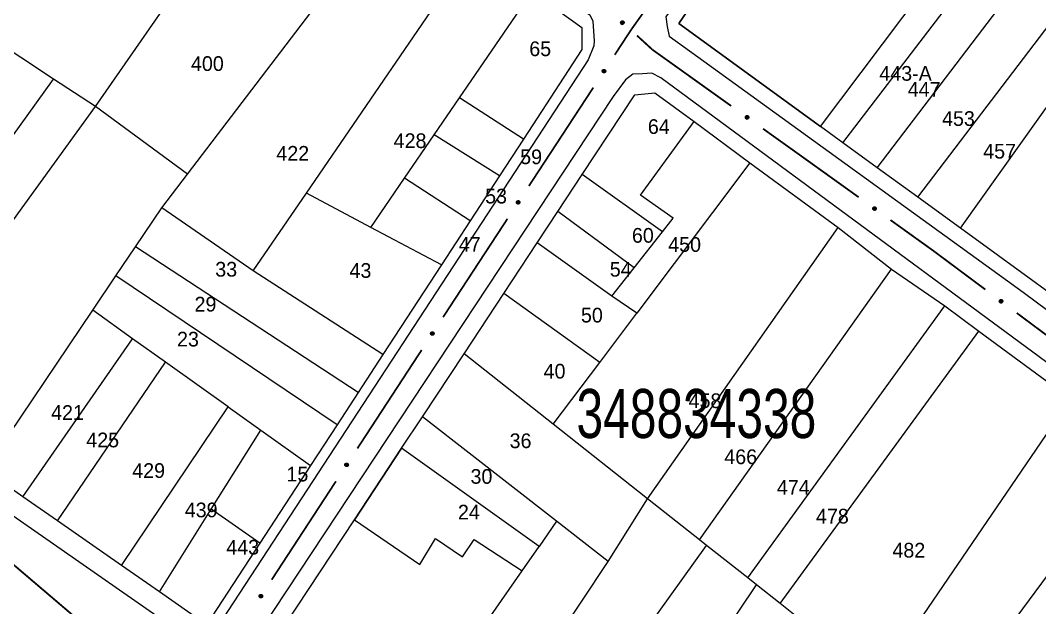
# Model space of a CAD drawing. Extents: x 199577 to 200882, y 4838726 to 4840156.
# Drawn here: x 200104.7 to 200208.7, y 4839261.6 to 4839321.5 of the extents above; entities that cross this region are included whole.
import ezdxf
from ezdxf.enums import TextEntityAlignment as Align

# ---------------------------------------------------------------- set-up
doc = ezdxf.new("R2010")
doc.units = 0
doc.header["$LTSCALE"] = 1.5
doc.header["$MEASUREMENT"] = 0
for name, color, linetype in [('CD_MALHA_LOTES', 7, 'CONTINUOUS'), ('CD_TXT_QUADRA', 2, 'CONTINUOUS'), ('RU-QUADRA', 210, 'CONTINUOUS'), ('SV-EIXO-RUA-PAV', 20, 'CONTINUOUS'), ('SV-RUA-PAVIM', 7, 'CONTINUOUS'), ('Th_NmrPorta', 1, 'CONTINUOUS')]:
    doc.layers.add(name, color=color, linetype=linetype)
doc.styles.add('ARIAL', font='ARIAL.SHX')

msp = doc.modelspace()

# ---------------------------------------------------------------- linework, layer by layer
at = {"layer": 'CD_MALHA_LOTES', "linetype": 'Continuous', "flags": 128}
for points in [[(200112.34, 4839312.72), (200132.7, 4839342.01)], [(200181.5, 4839335.29), (200171.88, 4839321.21), (200186.32, 4839310.7)], [(200121.74, 4839305.83), (200143.42, 4839334.24)], [(200133.87, 4839303.88), (200150.93, 4839328.8)], [(200188.62, 4839309.03), (200203.05, 4839327.94), (200206.61, 4839325.52)], [(200192.12, 4839306.48), (200206.61, 4839325.52)], [(200149.48, 4839313.6), (200156.92, 4839324.47)], [(200156.92, 4839324.47), (200161.98, 4839320.8), (200161.98, 4839318.53), (200156.02, 4839309.39)], [(200186.32, 4839310.7), (200196.81, 4839324.63)], [(200196.25, 4839303.48), (200210.87, 4839322.64)], [(200108.07, 4839315.53), (200101.37, 4839319.93)], [(200200.6, 4839300.31), (200214.69, 4839320.06)], [(200086.59, 4839285.68), (200108.07, 4839315.53)], [(200112.34, 4839312.72), (200108.07, 4839315.53)], [(200146.89, 4839309.82), (200149.48, 4839313.6)], [(200156.02, 4839309.39), (200149.48, 4839313.6)], [(200162.02, 4839305.79), (200167.38, 4839313.91), (200169.43, 4839314.12), (200173.43, 4839311.18)], [(200090.68, 4839282.82), (200112.34, 4839312.72)], [(200121.74, 4839305.83), (200112.34, 4839312.72)], [(200170.21, 4839299.93), (200171.31, 4839301.33), (200167.96, 4839303.67), (200173.43, 4839311.18)], [(200173.43, 4839311.18), (200179.13, 4839306.99)], [(200188.62, 4839309.03), (200186.32, 4839310.7)], [(200143.87, 4839305.4), (200146.89, 4839309.82)], [(200153.58, 4839305.65), (200146.89, 4839309.82)], [(200156.02, 4839309.39), (200153.58, 4839305.65)], [(200192.12, 4839306.48), (200188.62, 4839309.03)], [(200179.13, 4839306.99), (200167.58, 4839291.63)], [(200179.13, 4839306.99), (200188.12, 4839300.38)], [(200196.25, 4839303.48), (200192.12, 4839306.48)], [(200119.11, 4839302.39), (200121.74, 4839305.83)], [(200140.44, 4839300.39), (200143.87, 4839305.4)], [(200150.59, 4839301.07), (200143.87, 4839305.4)], [(200153.58, 4839305.65), (200150.59, 4839301.07)], [(200159.53, 4839302.01), (200162.02, 4839305.79)], [(200170.21, 4839299.93), (200162.02, 4839305.79)], [(200128.45, 4839295.97), (200133.87, 4839303.88)], [(200140.44, 4839300.39), (200133.87, 4839303.88)], [(200200.6, 4839300.31), (200196.25, 4839303.48)], [(200116.43, 4839298.42), (200119.11, 4839302.39)], [(200128.45, 4839295.97), (200119.11, 4839302.39)], [(200150.59, 4839301.07), (200147.65, 4839296.57)], [(200157.42, 4839298.8), (200159.53, 4839302.01)], [(200167.33, 4839296.28), (200159.53, 4839302.01)], [(200147.65, 4839296.57), (200140.44, 4839300.39)], [(200168.69, 4839272.69), (200188.12, 4839300.38)], [(200188.12, 4839300.38), (200193.57, 4839296.13)], [(200216.49, 4839288.75), (200200.6, 4839300.31)], [(200167.33, 4839296.28), (200170.21, 4839299.93)], [(200114.44, 4839295.46), (200116.43, 4839298.42)], [(200139.14, 4839283.53), (200116.43, 4839298.42)], [(200154.02, 4839293.65), (200157.42, 4839298.8)], [(200165.03, 4839293.37), (200157.42, 4839298.8)], [(200141.68, 4839287.42), (200128.45, 4839295.97)], [(200147.65, 4839296.57), (200141.68, 4839287.42)], [(200165.03, 4839293.37), (200167.33, 4839296.28)], [(200173.97, 4839268.52), (200193.57, 4839296.13)], [(200193.57, 4839296.13), (200199, 4839292.38)], [(200112.06, 4839291.94), (200114.44, 4839295.46)], [(200137, 4839280.24), (200114.44, 4839295.46)], [(200149.97, 4839287.5), (200154.02, 4839293.65)], [(200163.81, 4839286.62), (200154.02, 4839293.65)], [(200167.58, 4839291.63), (200165.03, 4839293.37)], [(200101.04, 4839275.61), (200112.06, 4839291.94)], [(200116.14, 4839289.03), (200112.06, 4839291.94)], [(200178.9, 4839264.62), (200199, 4839292.38)], [(200199, 4839292.38), (200202.5, 4839289.81)], [(200163.81, 4839286.62), (200167.58, 4839291.63)], [(200182.2, 4839262.01), (200202.5, 4839289.81)], [(200202.5, 4839289.81), (200211.89, 4839282.91)], [(200104.93, 4839272.9), (200116.14, 4839289.03)], [(200119.5, 4839286.64), (200116.14, 4839289.03)], [(200145.72, 4839281.06), (200149.97, 4839287.5)], [(200159.06, 4839280.31), (200149.97, 4839287.5)], [(200108.46, 4839270.44), (200119.5, 4839286.64)], [(200125.9, 4839282.08), (200119.5, 4839286.64)], [(200141.68, 4839287.42), (200139.14, 4839283.53)], [(200159.06, 4839280.31), (200163.81, 4839286.62)], [(200139.14, 4839283.53), (200137, 4839280.24)], [(200192.31, 4839254.24), (200211.89, 4839282.91)], [(200115.01, 4839265.88), (200125.9, 4839282.08)], [(200125.9, 4839282.08), (200129.23, 4839279.71)], [(200137, 4839280.24), (200134.3, 4839276.1)], [(200143.59, 4839277.85), (200145.72, 4839281.06)], [(200159.4, 4839270.42), (200145.72, 4839281.06)], [(200168.69, 4839272.69), (200159.06, 4839280.31)], [(200124.16, 4839271.63), (200129.23, 4839279.71)], [(200129.23, 4839279.71), (200134.3, 4839276.1)], [(200143.59, 4839277.85), (200138.78, 4839270.54)], [(200157.61, 4839267.84), (200143.59, 4839277.85)], [(200134.3, 4839276.1), (200129.12, 4839268.17)], [(200104.93, 4839272.9), (200101.04, 4839275.61)], [(200108.46, 4839270.44), (200104.93, 4839272.9)], [(200164.67, 4839266.31), (200168.69, 4839272.69)], [(200173.97, 4839268.52), (200168.69, 4839272.69)], [(200118.88, 4839263.19), (200124.16, 4839271.63)], [(200129.12, 4839268.17), (200124.16, 4839271.63)], [(200115.01, 4839265.88), (200108.46, 4839270.44)], [(200142.93, 4839246.73), (200129.4, 4839256.33), (200138.78, 4839270.54)], [(200138.78, 4839270.54), (200145.43, 4839266.01), (200147.04, 4839268.63), (200149.79, 4839266.77), (200150.98, 4839268.54), (200155.88, 4839265.36)], [(200159.4, 4839270.42), (200157.61, 4839267.84)], [(200164.67, 4839266.31), (200159.4, 4839270.42)], [(200129.12, 4839268.17), (200123.68, 4839259.84), (200118.88, 4839263.19)], [(200153.9, 4839238.95), (200174.7, 4839267.94)], [(200155.88, 4839265.36), (200157.61, 4839267.84)], [(200174.7, 4839267.94), (200173.97, 4839268.52)], [(200178.9, 4839264.62), (200174.7, 4839267.94)], [(200118.88, 4839263.19), (200115.01, 4839265.88)], [(200148.89, 4839242.51), (200164.67, 4839266.31)], [(200142.93, 4839246.73), (200155.88, 4839265.36)], [(200179.8, 4839263.91), (200178.9, 4839264.62)], [(200199.19, 4839249.01), (200203.85, 4839255.57), (200202.99, 4839256.08), (200209.59, 4839265.02)], [(200160.1, 4839234.56), (200179.8, 4839263.91)], [(200182.2, 4839262.01), (200179.8, 4839263.91)], [(200185.29, 4839259.57), (200182.2, 4839262.01)]]:
    msp.add_lwpolyline(points, dxfattribs=at)
at = {"layer": 'RU-QUADRA', "linetype": 'Continuous', "flags": 128}
for points in [[(200216.49, 4839288.75), (200200.6, 4839300.31), (200196.25, 4839303.48), (200192.12, 4839306.48), (200188.62, 4839309.03), (200186.32, 4839310.7), (200171.88, 4839321.21), (200181.5, 4839335.29), (200184.68, 4839339.95), (200188.32, 4839345.28), (200191.55, 4839350), (200194.36, 4839354.12), (200197.79, 4839359.15), (200200.54, 4839363.17), (200203.94, 4839368.15), (200206.88, 4839372.46), (200209.62, 4839376.46)], [(200101.18, 4839364.85), (200114.35, 4839355.31), (200132.7, 4839342.01), (200143.42, 4839334.24), (200150.93, 4839328.8), (200156.92, 4839324.47), (200161.98, 4839320.8), (200161.98, 4839318.53), (200156.02, 4839309.39), (200153.58, 4839305.65), (200150.59, 4839301.07), (200147.65, 4839296.57), (200141.68, 4839287.42), (200139.14, 4839283.53), (200137, 4839280.24), (200134.3, 4839276.1), (200129.12, 4839268.17), (200123.68, 4839259.84), (200118.88, 4839263.19), (200115.01, 4839265.88), (200108.46, 4839270.44), (200104.93, 4839272.9), (200101.04, 4839275.61)], [(200129.4, 4839256.33), (200138.78, 4839270.54), (200143.59, 4839277.85), (200145.72, 4839281.06), (200149.97, 4839287.5), (200154.02, 4839293.65), (200157.42, 4839298.8), (200159.53, 4839302.01), (200162.02, 4839305.79), (200167.38, 4839313.91), (200169.43, 4839314.12), (200173.43, 4839311.18), (200179.13, 4839306.99), (200188.12, 4839300.38), (200193.57, 4839296.13), (200199, 4839292.38), (200202.5, 4839289.81), (200211.89, 4839282.91)]]:
    msp.add_lwpolyline(points, dxfattribs=at)
at = {"layer": 'SV-EIXO-RUA-PAV', "const_width": 0.18}
for points in [[(200166.99, 4839320.53), (200172.194485, 4839327.856853)], [(200165.340164, 4839318.009065), (200166.982981, 4839320.519275)], [(200166.982981, 4839320.519275), (200166.99, 4839320.53)], [(200167.609649, 4839319.961514), (200169.083396, 4839318.609453)], [(200169.083396, 4839318.609453), (200169.17, 4839318.53)], [(200169.17, 4839318.53), (200177.210592, 4839312.784383)], [(200156.578474, 4839304.62128), (200163.149741, 4839314.662119)], [(200180.465079, 4839310.458804), (200183.719566, 4839308.133226)], [(200183.719566, 4839308.133226), (200183.92, 4839307.99)], [(200183.92, 4839307.99), (200190.221119, 4839303.471703)], [(200148.77, 4839292.69), (200154.388052, 4839301.274334)], [(200193.471778, 4839301.140777), (200197.535102, 4839298.227119)], [(200197.535102, 4839298.227119), (200197.81, 4839298.03)], [(200197.81, 4839298.03), (200203.150809, 4839294.048236)], [(200148.365098, 4839292.069769), (200148.77, 4839292.69)], [(200147.818448, 4839291.232407), (200148.365098, 4839292.069769)], [(200206.357667, 4839291.657409), (200212.771385, 4839286.875753)], [(200139.07205, 4839277.834627), (200145.631848, 4839287.882962)], [(200130.325651, 4839264.436847), (200136.88545, 4839274.485182)], [(200102.219024, 4839267.476733), (200111.35307, 4839259.694111)]]:
    msp.add_lwpolyline(points, dxfattribs=at)
at = {"layer": 'SV-EIXO-RUA-PAV'}
for points in [[(200166.070763, 4839321.459685), (200166.119461, 4839321.464218), (200166.162241, 4839321.458156), (200166.196467, 4839321.44283), (200166.22318, 4839321.421401), (200166.248039, 4839321.396399), (200166.267541, 4839321.365663), (200166.28163, 4839321.326755), (200166.28652, 4839321.277936), (200166.27743, 4839321.23452), (200166.2642, 4839321.200161), (200166.243458, 4839321.17102), (200166.218766, 4839321.147277), (200166.186169, 4839321.128075), (200166.1466, 4839321.114183), (200166.097392, 4839321.110454), (200166.055492, 4839321.116684), (200166.022776, 4839321.132378), (200165.993612, 4839321.153415), (200165.968538, 4839321.179244), (200165.949568, 4839321.209525), (200165.935652, 4839321.249391), (200165.932615, 4839321.298008), (200165.938353, 4839321.339869), (200165.953583, 4839321.372796), (200165.974941, 4839321.401043), (200165.999713, 4839321.426281), (200166.029794, 4839321.447172), (200166.070763, 4839321.459685)], [(200164.074164, 4839316.27565), (200164.063488, 4839316.323379), (200164.064072, 4839316.366583), (200164.07493, 4839316.402476), (200164.092796, 4839316.431693), (200164.11444, 4839316.459524), (200164.142453, 4839316.482769), (200164.179259, 4839316.501682), (200164.227062, 4839316.512728), (200164.271281, 4839316.509221), (200164.307041, 4839316.500458), (200164.338578, 4839316.483583), (200164.365263, 4839316.462104), (200164.388446, 4839316.432207), (200164.407248, 4839316.394721), (200164.417192, 4839316.346384), (200164.416329, 4839316.304032), (200164.404915, 4839316.269589), (200164.387749, 4839316.237991), (200164.365311, 4839316.209842), (200164.337682, 4839316.187183), (200164.299905, 4839316.16832), (200164.252066, 4839316.159137), (200164.209815, 4839316.159516), (200164.175222, 4839316.170444), (200164.144493, 4839316.188045), (200164.116315, 4839316.209414), (200164.091776, 4839316.2366), (200164.074164, 4839316.27565)], [(200178.784934, 4839311.794693), (200178.83306, 4839311.803407), (200178.876204, 4839311.801055), (200178.911623, 4839311.788736), (200178.940084, 4839311.76969), (200178.967006, 4839311.746924), (200178.989085, 4839311.717984), (200179.006476, 4839311.680435), (200179.015556, 4839311.632219), (200179.010242, 4839311.588181), (200179.000023, 4839311.55281), (200178.98187, 4839311.521989), (200178.959317, 4839311.496206), (200178.928497, 4839311.474266), (200178.890272, 4839311.457014), (200178.841569, 4839311.449057), (200178.799288, 4839311.451653), (200178.765341, 4839311.464467), (200178.734472, 4839311.482912), (200178.707265, 4839311.506483), (200178.685755, 4839311.535017), (200178.668455, 4839311.573534), (200178.661238, 4839311.621709), (200178.663346, 4839311.663909), (200178.67568, 4839311.698026), (200178.694524, 4839311.728009), (200178.717029, 4839311.755289), (200178.745197, 4839311.778694), (200178.784934, 4839311.794693)], [(200155.312474, 4839302.887865), (200155.301798, 4839302.935594), (200155.302382, 4839302.978797), (200155.31324, 4839303.014691), (200155.331106, 4839303.043908), (200155.35275, 4839303.071739), (200155.380763, 4839303.094984), (200155.417569, 4839303.113897), (200155.465372, 4839303.124943), (200155.509591, 4839303.121436), (200155.545351, 4839303.112673), (200155.576889, 4839303.095798), (200155.603573, 4839303.074318), (200155.626757, 4839303.044422), (200155.645559, 4839303.006936), (200155.655503, 4839302.958599), (200155.654639, 4839302.916247), (200155.643225, 4839302.881804), (200155.626059, 4839302.850206), (200155.603621, 4839302.822057), (200155.575992, 4839302.799397), (200155.538215, 4839302.780535), (200155.490376, 4839302.771352), (200155.448126, 4839302.771731), (200155.413532, 4839302.782659), (200155.382803, 4839302.800259), (200155.354625, 4839302.821629), (200155.330086, 4839302.848815), (200155.312474, 4839302.887865)], [(200191.793832, 4839302.479425), (200191.841972, 4839302.48806), (200191.885112, 4839302.485638), (200191.920511, 4839302.473261), (200191.94894, 4839302.454167), (200191.975825, 4839302.431358), (200191.997857, 4839302.402381), (200192.015185, 4839302.364803), (200192.024186, 4839302.316573), (200192.0188, 4839302.272543), (200192.008522, 4839302.237189), (200191.99032, 4839302.206398), (200191.967724, 4839302.180653), (200191.936867, 4839302.158763), (200191.898615, 4839302.141574), (200191.849898, 4839302.133697), (200191.807621, 4839302.136362), (200191.773696, 4839302.149233), (200191.742857, 4839302.167728), (200191.715689, 4839302.191344), (200191.694226, 4839302.219913), (200191.676989, 4839302.258459), (200191.669851, 4839302.306645), (200191.672028, 4839302.348841), (200191.684419, 4839302.382938), (200191.703312, 4839302.41289), (200191.725862, 4839302.440133), (200191.754068, 4839302.463492), (200191.793832, 4839302.479425)], [(200204.704843, 4839293.026954), (200204.753135, 4839293.034695), (200204.796223, 4839293.031472), (200204.831386, 4839293.018441), (200204.859456, 4839292.998823), (200204.885913, 4839292.975519), (200204.907403, 4839292.946138), (200204.924032, 4839292.908246), (200204.932137, 4839292.859857), (200204.925934, 4839292.815935), (200204.915003, 4839292.780777), (200204.896232, 4839292.750329), (200204.873162, 4839292.725007), (200204.841905, 4839292.703694), (200204.80334, 4839292.687217), (200204.754486, 4839292.680245), (200204.712266, 4839292.683694), (200204.678585, 4839292.697192), (200204.648095, 4839292.716257), (200204.621369, 4839292.740372), (200204.60044, 4839292.769334), (200204.583921, 4839292.808193), (200204.577679, 4839292.856504), (200204.580638, 4839292.898652), (200204.593659, 4839292.932514), (200204.613104, 4839292.96211), (200204.636156, 4839292.98893), (200204.66479, 4839293.011762), (200204.704843, 4839293.026954)], [(200146.554428, 4839289.497548), (200146.543697, 4839289.545264), (200146.544232, 4839289.588469), (200146.555049, 4839289.624375), (200146.572882, 4839289.653612), (200146.594494, 4839289.681468), (200146.62248, 4839289.704745), (200146.659264, 4839289.7237), (200146.707055, 4839289.734801), (200146.751278, 4839289.731344), (200146.787048, 4839289.722622), (200146.818605, 4839289.705783), (200146.845314, 4839289.684334), (200146.868531, 4839289.654464), (200146.887376, 4839289.616999), (200146.897375, 4839289.568673), (200146.896561, 4839289.526321), (200146.885185, 4839289.491865), (200146.868055, 4839289.460247), (200146.84565, 4839289.432073), (200146.818046, 4839289.409382), (200146.780291, 4839289.390476), (200146.732463, 4839289.381239), (200146.690212, 4839289.381569), (200146.655606, 4839289.392457), (200146.624857, 4839289.410023), (200146.596654, 4839289.43136), (200146.572084, 4839289.458518), (200146.554428, 4839289.497548)], [(200137.80803, 4839276.099767), (200137.797299, 4839276.147484), (200137.797833, 4839276.190689), (200137.808651, 4839276.226595), (200137.826484, 4839276.255832), (200137.848096, 4839276.283688), (200137.876082, 4839276.306965), (200137.912866, 4839276.32592), (200137.960657, 4839276.33702), (200138.00488, 4839276.333564), (200138.040649, 4839276.324842), (200138.072207, 4839276.308002), (200138.098915, 4839276.286553), (200138.122133, 4839276.256683), (200138.140978, 4839276.219219), (200138.150977, 4839276.170893), (200138.150162, 4839276.12854), (200138.138787, 4839276.094085), (200138.121657, 4839276.062466), (200138.099252, 4839276.034292), (200138.071648, 4839276.011601), (200138.033893, 4839275.992695), (200137.986065, 4839275.983458), (200137.943814, 4839275.983789), (200137.909207, 4839275.994677), (200137.878459, 4839276.012243), (200137.850256, 4839276.03358), (200137.825686, 4839276.060738), (200137.80803, 4839276.099767)], [(200129.061631, 4839262.701987), (200129.0509, 4839262.749704), (200129.051435, 4839262.792908), (200129.062253, 4839262.828815), (200129.080085, 4839262.858051), (200129.101698, 4839262.885907), (200129.129684, 4839262.909185), (200129.166468, 4839262.928139), (200129.214259, 4839262.93924), (200129.258482, 4839262.935783), (200129.294251, 4839262.927061), (200129.325808, 4839262.910222), (200129.352517, 4839262.888773), (200129.375735, 4839262.858903), (200129.39458, 4839262.821438), (200129.404579, 4839262.773113), (200129.403764, 4839262.73076), (200129.392389, 4839262.696304), (200129.375259, 4839262.664686), (200129.352853, 4839262.636512), (200129.32525, 4839262.613821), (200129.287495, 4839262.594915), (200129.239666, 4839262.585678), (200129.197415, 4839262.586008), (200129.162809, 4839262.596897), (200129.13206, 4839262.614462), (200129.103858, 4839262.6358), (200129.079288, 4839262.662958), (200129.061631, 4839262.701987)]]:
    msp.add_lwpolyline(points, close=True, dxfattribs=at)
for points in [[(200165.932615, 4839321.298008), (200166.186169, 4839321.128075)], [(200165.935652, 4839321.249391), (200166.1466, 4839321.114183)], [(200165.936484, 4839321.316767), (200166.19819, 4839321.13995)], [(200165.938047, 4839321.272369), (200166.163737, 4839321.122717)], [(200165.938353, 4839321.339869), (200166.218766, 4839321.147277)], [(200165.948107, 4839321.353494), (200166.228491, 4839321.160727)], [(200165.948343, 4839321.227691), (200166.115795, 4839321.117003)], [(200165.949568, 4839321.209525), (200166.097392, 4839321.110454)], [(200165.953583, 4839321.372796), (200166.243458, 4839321.17102)], [(200165.962766, 4839321.19205), (200166.071245, 4839321.117363)], [(200165.965957, 4839321.384904), (200166.250795, 4839321.184745)], [(200165.968538, 4839321.179244), (200166.055492, 4839321.116684)], [(200165.974941, 4839321.401043), (200166.2642, 4839321.200161)], [(200165.990919, 4839321.412036), (200166.26819, 4839321.221927)], [(200165.999713, 4839321.426281), (200166.27743, 4839321.23452)], [(200166.018259, 4839321.433547), (200166.278775, 4839321.25954)], [(200166.029794, 4839321.447172), (200166.28652, 4839321.277936)], [(200166.04975, 4839321.451515), (200166.280174, 4839321.303203)], [(200166.070763, 4839321.459685), (200166.28163, 4839321.326755)], [(200166.097389, 4839321.461076), (200166.268688, 4839321.350691)], [(200166.119461, 4839321.464218), (200166.267541, 4839321.365663)], [(200166.143863, 4839321.460868), (200166.250418, 4839321.386029)], [(200166.162241, 4839321.458156), (200166.248039, 4839321.396399)], [(200164.063488, 4839316.323379), (200164.142453, 4839316.482769)], [(200164.063714, 4839316.348009), (200164.124424, 4839316.463199)], [(200164.064072, 4839316.366583), (200164.11444, 4839316.459524)], [(200164.069405, 4839316.301884), (200164.157159, 4839316.485807)], [(200164.074164, 4839316.27565), (200164.179259, 4839316.501682)], [(200164.084935, 4839316.255844), (200164.202805, 4839316.503226)], [(200164.091776, 4839316.2366), (200164.227062, 4839316.512728)], [(200164.106754, 4839316.226888), (200164.246293, 4839316.507381)], [(200164.116315, 4839316.209414), (200164.271281, 4839316.509221)], [(200164.131561, 4839316.202498), (200164.284945, 4839316.501654)], [(200164.144493, 4839316.188045), (200164.307041, 4839316.500458)], [(200164.161641, 4839316.181182), (200164.324033, 4839316.489118)], [(200164.175222, 4839316.170444), (200164.338578, 4839316.483583)], [(200164.195062, 4839316.167463), (200164.350688, 4839316.470043)], [(200164.209815, 4839316.159516), (200164.365263, 4839316.462104)], [(200164.232967, 4839316.160594), (200164.375143, 4839316.442623)], [(200164.252066, 4839316.159137), (200164.388446, 4839316.432207)], [(200164.276808, 4839316.167779), (200164.396609, 4839316.410636)], [(200164.299905, 4839316.16832), (200164.407248, 4839316.394721)], [(200164.319818, 4839316.183662), (200164.408361, 4839316.363807)], [(200164.337682, 4839316.187183), (200164.417192, 4839316.346384)], [(200164.353341, 4839316.202492), (200164.413657, 4839316.319572)], [(200164.365311, 4839316.209842), (200164.416329, 4839316.304032)], [(200178.661238, 4839311.621709), (200178.928497, 4839311.474266)], [(200178.663346, 4839311.663909), (200178.959317, 4839311.496206)], [(200178.663475, 4839311.640732), (200178.939449, 4839311.487132)], [(200178.668455, 4839311.573534), (200178.890272, 4839311.457014)], [(200178.66886, 4839311.596634), (200178.90661, 4839311.466994)], [(200178.671889, 4839311.678324), (200178.967847, 4839311.510444)], [(200178.67568, 4839311.698026), (200178.98187, 4839311.521989)], [(200178.682969, 4839311.55301), (200178.859339, 4839311.457168)], [(200178.685755, 4839311.535017), (200178.841569, 4839311.449057)], [(200178.686965, 4839311.711156), (200178.987997, 4839311.536296)], [(200178.694524, 4839311.728009), (200179.000023, 4839311.55281)], [(200178.700411, 4839311.518744), (200178.814924, 4839311.453687)], [(200178.707265, 4839311.506483), (200178.799288, 4839311.451653)], [(200178.709495, 4839311.740338), (200179.002122, 4839311.574838)], [(200178.717029, 4839311.755289), (200179.010242, 4839311.588181)], [(200178.734879, 4839311.764127), (200179.009426, 4839311.613224)], [(200178.745197, 4839311.778694), (200179.015556, 4839311.632219)], [(200178.764704, 4839311.784742), (200179.007055, 4839311.656845)], [(200178.784934, 4839311.794693), (200179.006476, 4839311.680435)], [(200178.811342, 4839311.798374), (200178.991519, 4839311.703166)], [(200178.83306, 4839311.803407), (200178.989085, 4839311.717984)], [(200178.85766, 4839311.802172), (200178.97027, 4839311.736798)], [(200178.876204, 4839311.801055), (200178.967006, 4839311.746924)], [(200155.301798, 4839302.935594), (200155.380763, 4839303.094984)], [(200155.307715, 4839302.914099), (200155.395469, 4839303.098022)], [(200155.312474, 4839302.887865), (200155.417569, 4839303.113897)], [(200155.323245, 4839302.868059), (200155.441115, 4839303.115441)], [(200155.330086, 4839302.848815), (200155.465372, 4839303.124943)], [(200155.345064, 4839302.839102), (200155.484603, 4839303.119595)], [(200155.354625, 4839302.821629), (200155.509591, 4839303.121436)], [(200155.369871, 4839302.814713), (200155.523255, 4839303.113869)], [(200155.382803, 4839302.800259), (200155.545351, 4839303.112673)], [(200155.399951, 4839302.793396), (200155.562343, 4839303.101333)], [(200155.413532, 4839302.782659), (200155.576889, 4839303.095798)], [(200155.302024, 4839302.960223), (200155.362735, 4839303.075414)], [(200155.302382, 4839302.978797), (200155.35275, 4839303.071739)], [(200155.433373, 4839302.779677), (200155.588998, 4839303.082258)], [(200155.448126, 4839302.771731), (200155.603573, 4839303.074318)], [(200155.471277, 4839302.772809), (200155.613453, 4839303.054838)], [(200155.490376, 4839302.771352), (200155.626757, 4839303.044422)], [(200155.515118, 4839302.779994), (200155.634919, 4839303.022851)], [(200155.538215, 4839302.780535), (200155.645559, 4839303.006936)], [(200155.558128, 4839302.795877), (200155.646671, 4839302.976022)], [(200155.575992, 4839302.799397), (200155.655503, 4839302.958599)], [(200155.591651, 4839302.814707), (200155.651967, 4839302.931786)], [(200155.603621, 4839302.822057), (200155.654639, 4839302.916247)], [(200191.669851, 4839302.306645), (200191.936867, 4839302.158763)], [(200191.672028, 4839302.348841), (200191.967724, 4839302.180653)], [(200191.67212, 4839302.325664), (200191.947841, 4839302.171611)], [(200191.676989, 4839302.258459), (200191.898615, 4839302.141574)], [(200191.677432, 4839302.281557), (200191.914969, 4839302.151526)], [(200191.680596, 4839302.363242), (200191.976277, 4839302.194877)], [(200191.684419, 4839302.382938), (200191.99032, 4839302.206398)], [(200191.691469, 4839302.23791), (200191.867681, 4839302.141779)], [(200191.694226, 4839302.219913), (200191.849898, 4839302.133697)], [(200191.695725, 4839302.39605), (200191.996469, 4839302.220695)], [(200191.703312, 4839302.41289), (200192.008522, 4839302.237189)], [(200191.708855, 4839302.203616), (200191.823261, 4839302.138371)], [(200191.715689, 4839302.191344), (200191.807621, 4839302.136362)], [(200191.718303, 4839302.425195), (200192.010657, 4839302.259214)], [(200191.725862, 4839302.440133), (200192.0188, 4839302.272543)], [(200191.743726, 4839302.448941), (200192.018025, 4839302.297587)], [(200191.754068, 4839302.463492), (200192.024186, 4839302.316573)], [(200191.773585, 4839302.469508), (200192.015725, 4839302.341213)], [(200191.793832, 4839302.479425), (200192.015185, 4839302.364803)], [(200191.820245, 4839302.483063), (200192.000265, 4839302.387559)], [(200191.841972, 4839302.48806), (200191.997857, 4839302.402381)], [(200191.86657, 4839302.486785), (200191.979072, 4839302.421226)], [(200191.885112, 4839302.485638), (200191.975825, 4839302.431358)], [(200204.577679, 4839292.856504), (200204.841905, 4839292.703694)], [(200204.5803, 4839292.875478), (200204.853115, 4839292.716336)], [(200204.580638, 4839292.898652), (200204.873162, 4839292.725007)], [(200204.583921, 4839292.808193), (200204.80334, 4839292.687217)], [(200204.584793, 4839292.83128), (200204.819876, 4839292.696865)], [(200204.589471, 4839292.912892), (200204.881978, 4839292.73907)], [(200204.593659, 4839292.932514), (200204.896232, 4839292.750329)], [(200204.598018, 4839292.78738), (200204.772416, 4839292.687996)], [(200204.60044, 4839292.769334), (200204.754486, 4839292.680245)], [(200204.605207, 4839292.945413), (200204.902646, 4839292.764509)], [(200204.613104, 4839292.96211), (200204.915003, 4839292.780777)], [(200204.614764, 4839292.752769), (200204.72794, 4839292.685412)], [(200204.621369, 4839292.740372), (200204.712266, 4839292.683694)], [(200204.628321, 4839292.974134), (200204.917546, 4839292.802759)], [(200204.636156, 4839292.98893), (200204.925934, 4839292.815935)], [(200204.654181, 4839292.997405), (200204.925624, 4839292.840989)], [(200204.66479, 4839293.011762), (200204.932137, 4839292.859857)], [(200204.684416, 4839293.017414), (200204.924134, 4839292.884649)], [(200204.704843, 4839293.026954), (200204.924032, 4839292.908246)], [(200204.731319, 4839293.030102), (200204.909537, 4839292.931274)], [(200204.753135, 4839293.034695), (200204.907403, 4839292.946138)], [(200204.777705, 4839293.032964), (200204.888971, 4839292.965329)], [(200204.796223, 4839293.031472), (200204.885913, 4839292.975519)], [(200146.543697, 4839289.545264), (200146.62248, 4839289.704745)], [(200146.543895, 4839289.569895), (200146.604474, 4839289.685155)], [(200146.544232, 4839289.588469), (200146.594494, 4839289.681468)], [(200146.549639, 4839289.523777), (200146.637182, 4839289.7078)], [(200146.554428, 4839289.497548), (200146.659264, 4839289.7237)], [(200146.565221, 4839289.477754), (200146.682809, 4839289.725271)], [(200146.572084, 4839289.458518), (200146.707055, 4839289.734801)], [(200146.587073, 4839289.448823), (200146.726292, 4839289.729475)], [(200146.596654, 4839289.43136), (200146.751278, 4839289.731344)], [(200146.611909, 4839289.424462), (200146.76495, 4839289.723792)], [(200146.624857, 4839289.410023), (200146.787048, 4839289.722622)], [(200146.642013, 4839289.40318), (200146.804053, 4839289.711301)], [(200146.655606, 4839289.392457), (200146.818605, 4839289.705783)], [(200146.67545, 4839289.389499), (200146.830729, 4839289.692257)], [(200146.690212, 4839289.381569), (200146.845314, 4839289.684334)], [(200146.713363, 4839289.382673), (200146.855216, 4839289.664865)], [(200146.732463, 4839289.381239), (200146.868531, 4839289.654464)], [(200146.757195, 4839289.389909), (200146.876718, 4839289.632902)], [(200146.780291, 4839289.390476), (200146.887376, 4839289.616999)], [(200146.800187, 4839289.40584), (200146.888524, 4839289.586086)], [(200146.818046, 4839289.409382), (200146.897375, 4839289.568673)], [(200146.833688, 4839289.424709), (200146.89387, 4839289.541857)], [(200146.84565, 4839289.432073), (200146.896561, 4839289.526321)], [(200137.797299, 4839276.147484), (200137.876082, 4839276.306965)], [(200137.797497, 4839276.172114), (200137.858076, 4839276.287374)], [(200137.797833, 4839276.190689), (200137.848096, 4839276.283688)], [(200137.803241, 4839276.125997), (200137.890784, 4839276.310019)], [(200137.80803, 4839276.099767), (200137.912866, 4839276.32592)], [(200137.818823, 4839276.079974), (200137.93641, 4839276.32749)], [(200137.825686, 4839276.060738), (200137.960657, 4839276.33702)], [(200137.840675, 4839276.051042), (200137.979894, 4839276.331695)], [(200137.850256, 4839276.03358), (200138.00488, 4839276.333564)], [(200137.86551, 4839276.026682), (200138.018552, 4839276.326012)], [(200137.878459, 4839276.012243), (200138.040649, 4839276.324842)], [(200137.895615, 4839276.005399), (200138.057655, 4839276.313521)], [(200137.909207, 4839275.994677), (200138.072207, 4839276.308002)], [(200137.929052, 4839275.991718), (200138.084331, 4839276.294477)], [(200137.943814, 4839275.983789), (200138.098915, 4839276.286553)], [(200137.966964, 4839275.984893), (200138.108817, 4839276.267085)], [(200137.986065, 4839275.983458), (200138.122133, 4839276.256683)], [(200138.010797, 4839275.992128), (200138.13032, 4839276.235122)], [(200138.033893, 4839275.992695), (200138.140978, 4839276.219219)], [(200138.053788, 4839276.00806), (200138.142125, 4839276.188306)], [(200138.071648, 4839276.011601), (200138.150977, 4839276.170893)], [(200138.08729, 4839276.026928), (200138.147472, 4839276.144077)], [(200138.099252, 4839276.034292), (200138.150162, 4839276.12854)], [(200129.0509, 4839262.749704), (200129.129684, 4839262.909185)], [(200129.051099, 4839262.774334), (200129.111678, 4839262.889594)], [(200129.051435, 4839262.792908), (200129.101698, 4839262.885907)], [(200129.056842, 4839262.728216), (200129.144386, 4839262.912239)], [(200129.061631, 4839262.701987), (200129.166468, 4839262.928139)], [(200129.072425, 4839262.682193), (200129.190012, 4839262.92971)], [(200129.079288, 4839262.662958), (200129.214259, 4839262.93924)], [(200129.094277, 4839262.653262), (200129.233495, 4839262.933914)], [(200129.103858, 4839262.6358), (200129.258482, 4839262.935783)], [(200129.119112, 4839262.628901), (200129.272154, 4839262.928232)], [(200129.13206, 4839262.614462), (200129.294251, 4839262.927061)], [(200129.149216, 4839262.607619), (200129.311257, 4839262.915741)], [(200129.162809, 4839262.596897), (200129.325808, 4839262.910222)], [(200129.182653, 4839262.593938), (200129.337933, 4839262.896696)], [(200129.197415, 4839262.586008), (200129.352517, 4839262.888773)], [(200129.220566, 4839262.587113), (200129.362419, 4839262.869304)], [(200129.239666, 4839262.585678), (200129.375735, 4839262.858903)], [(200129.264399, 4839262.594348), (200129.383922, 4839262.837342)], [(200129.287495, 4839262.594915), (200129.39458, 4839262.821438)], [(200129.30739, 4839262.61028), (200129.395727, 4839262.790526)], [(200129.32525, 4839262.613821), (200129.404579, 4839262.773113)], [(200129.340892, 4839262.629148), (200129.401074, 4839262.746296)], [(200129.352853, 4839262.636512), (200129.403764, 4839262.73076)]]:
    msp.add_lwpolyline(points, dxfattribs=at)
at = {"layer": 'SV-RUA-PAVIM', "linetype": 'Continuous'}
for points in [[(200125.87, 4839261.29, 8.62), (200124.5, 4839259.18, 8.62), (200124.1, 4839258.7, 8.62), (200123.08, 4839258.6, 8.62), (200122.1, 4839258.51, 8.62), (200121.65, 4839258.62, 8.62), (200040.51, 4839315.12, 7.98), (200039.53, 4839316.66, 8.02), (200039.34, 4839317.61, 8.02), (200039.16, 4839318.58, 8.02), (200081.15, 4839377.68, 9.36), (200082.27, 4839378.4, 9.36), (200083.24, 4839378.51, 9.36), (200084.25, 4839378.63, 9.36), (200084.87, 4839378.4, 9.36), (200162.8, 4839322.09, 9.88), (200163.11, 4839321.42, 9.88), (200163.18, 4839320.4, 9.88), (200163.23, 4839319.41, 9.88), (200163.21, 4839318.91, 9.9), (200162.63, 4839317.48, 9.9)], [(200267.36, 4839331.88, 9.15), (200269.08, 4839333.99, 9.17), (200269.32, 4839335.01, 9.17), (200268.9, 4839336.53, 9.17), (200234.12, 4839361.72, 10.53), (200212.05, 4839377.7, 10.67), (200210.76, 4839378.09, 10.7), (200209.87, 4839378.14, 10.7), (200209.21, 4839377.86, 10.7), (200208.55, 4839377.08, 10.7), (200170.53, 4839321.89, 10.42), (200170.69, 4839320.9, 10.42), (200170.88, 4839319.91, 10.42), (200173.82, 4839317.81, 10.42), (200207.01, 4839293.77, 8.61), (200226.33, 4839279.44, 8.46), (200227.88, 4839279.25, 8.46), (200228.78, 4839279.21, 8.46), (200230.15, 4839279.66, 8.53)], [(200221.97, 4839267.81, 8.21), (200225.17, 4839271.99, 8.21), (200225.27, 4839273.04, 8.21), (200225.21, 4839274.16, 8.21), (200224.52, 4839275.44, 8.21), (200223.55, 4839276.18, 8.21), (200170.04, 4839315.65, 9.43), (200169.11, 4839316.13, 9.43), (200168.15, 4839316.06, 9.43), (200167.18, 4839316.01, 9.43), (200166.42, 4839315.45, 9.43), (200165.18, 4839313.76, 9.53), (200128, 4839257.5, 8.79), (200127.75, 4839256.14, 8.4), (200128, 4839254.79, 8.4), (200128.83, 4839253.78, 8.4), (200129.87, 4839252.49, 8.36), (200168.68, 4839226.15, 6.83), (200181.92, 4839216.74, 6.46), (200183.32, 4839216.34, 6.48), (200184.11, 4839216.42, 6.48), (200184.67, 4839216.77, 6.48)]]:
    msp.add_polyline3d(points, close=True, dxfattribs=at)

# ---------------------------------------------------------------- texts
at = {"layer": 'CD_TXT_QUADRA', "style": 'ARIAL', "width": 0.7}
msp.add_text('348834338', height=5, dxfattribs=at).set_placement((200161.43, 4839278.9))
at = {"layer": 'Th_NmrPorta', "color": 1}
for s, p in [('65', (200156.612615, 4839318.616106)), ('400', (200122.092189, 4839317.106034)), ('443-A', (200192.332189, 4839316.106034)), ('447', (200195.233349, 4839314.47577)), ('64', (200168.712537, 4839310.678493)), ('453', (200198.733349, 4839311.49577)), ('428', (200142.772615, 4839309.236106)), ('422', (200130.802189, 4839307.946034)), ('59', (200155.686076, 4839307.593458)), ('457', (200202.933349, 4839308.16577)), ('53', (200152.106076, 4839303.583458)), ('60', (200167.086034, 4839299.577811)), ('47', (200149.426076, 4839298.663458)), ('450', (200170.789992, 4839298.644523)), ('33', (200124.570384, 4839296.11853)), ('54', (200164.826034, 4839296.117811)), ('43', (200138.266076, 4839295.993458)), ('29', (200122.456106, 4839292.557385)), ('50', (200161.886034, 4839291.437811)), ('23', (200120.666106, 4839288.987385)), ('40', (200158.076034, 4839285.717811)), ('458', (200172.869992, 4839282.704523)), ('421', (200107.81679, 4839281.501219)), ('425', (200111.407498, 4839278.699166)), ('36', (200154.606034, 4839278.617811)), ('466', (200176.509992, 4839276.984523)), ('429', (200116.097498, 4839275.579166)), ('15', (200131.836925, 4839275.217322)), ('30', (200150.616034, 4839274.977811)), ('474', (200181.879992, 4839273.864523)), ('439', (200121.457498, 4839271.559166)), ('24', (200149.330384, 4839271.33853)), ('478', (200185.869992, 4839270.924523)), ('443', (200125.697498, 4839267.759166)), ('482', (200193.669992, 4839267.454523))]:
    msp.add_text(s, height=1.5, dxfattribs=at).set_placement(p, align=Align.MIDDLE_LEFT)

doc.saveas('drawing.dxf')
